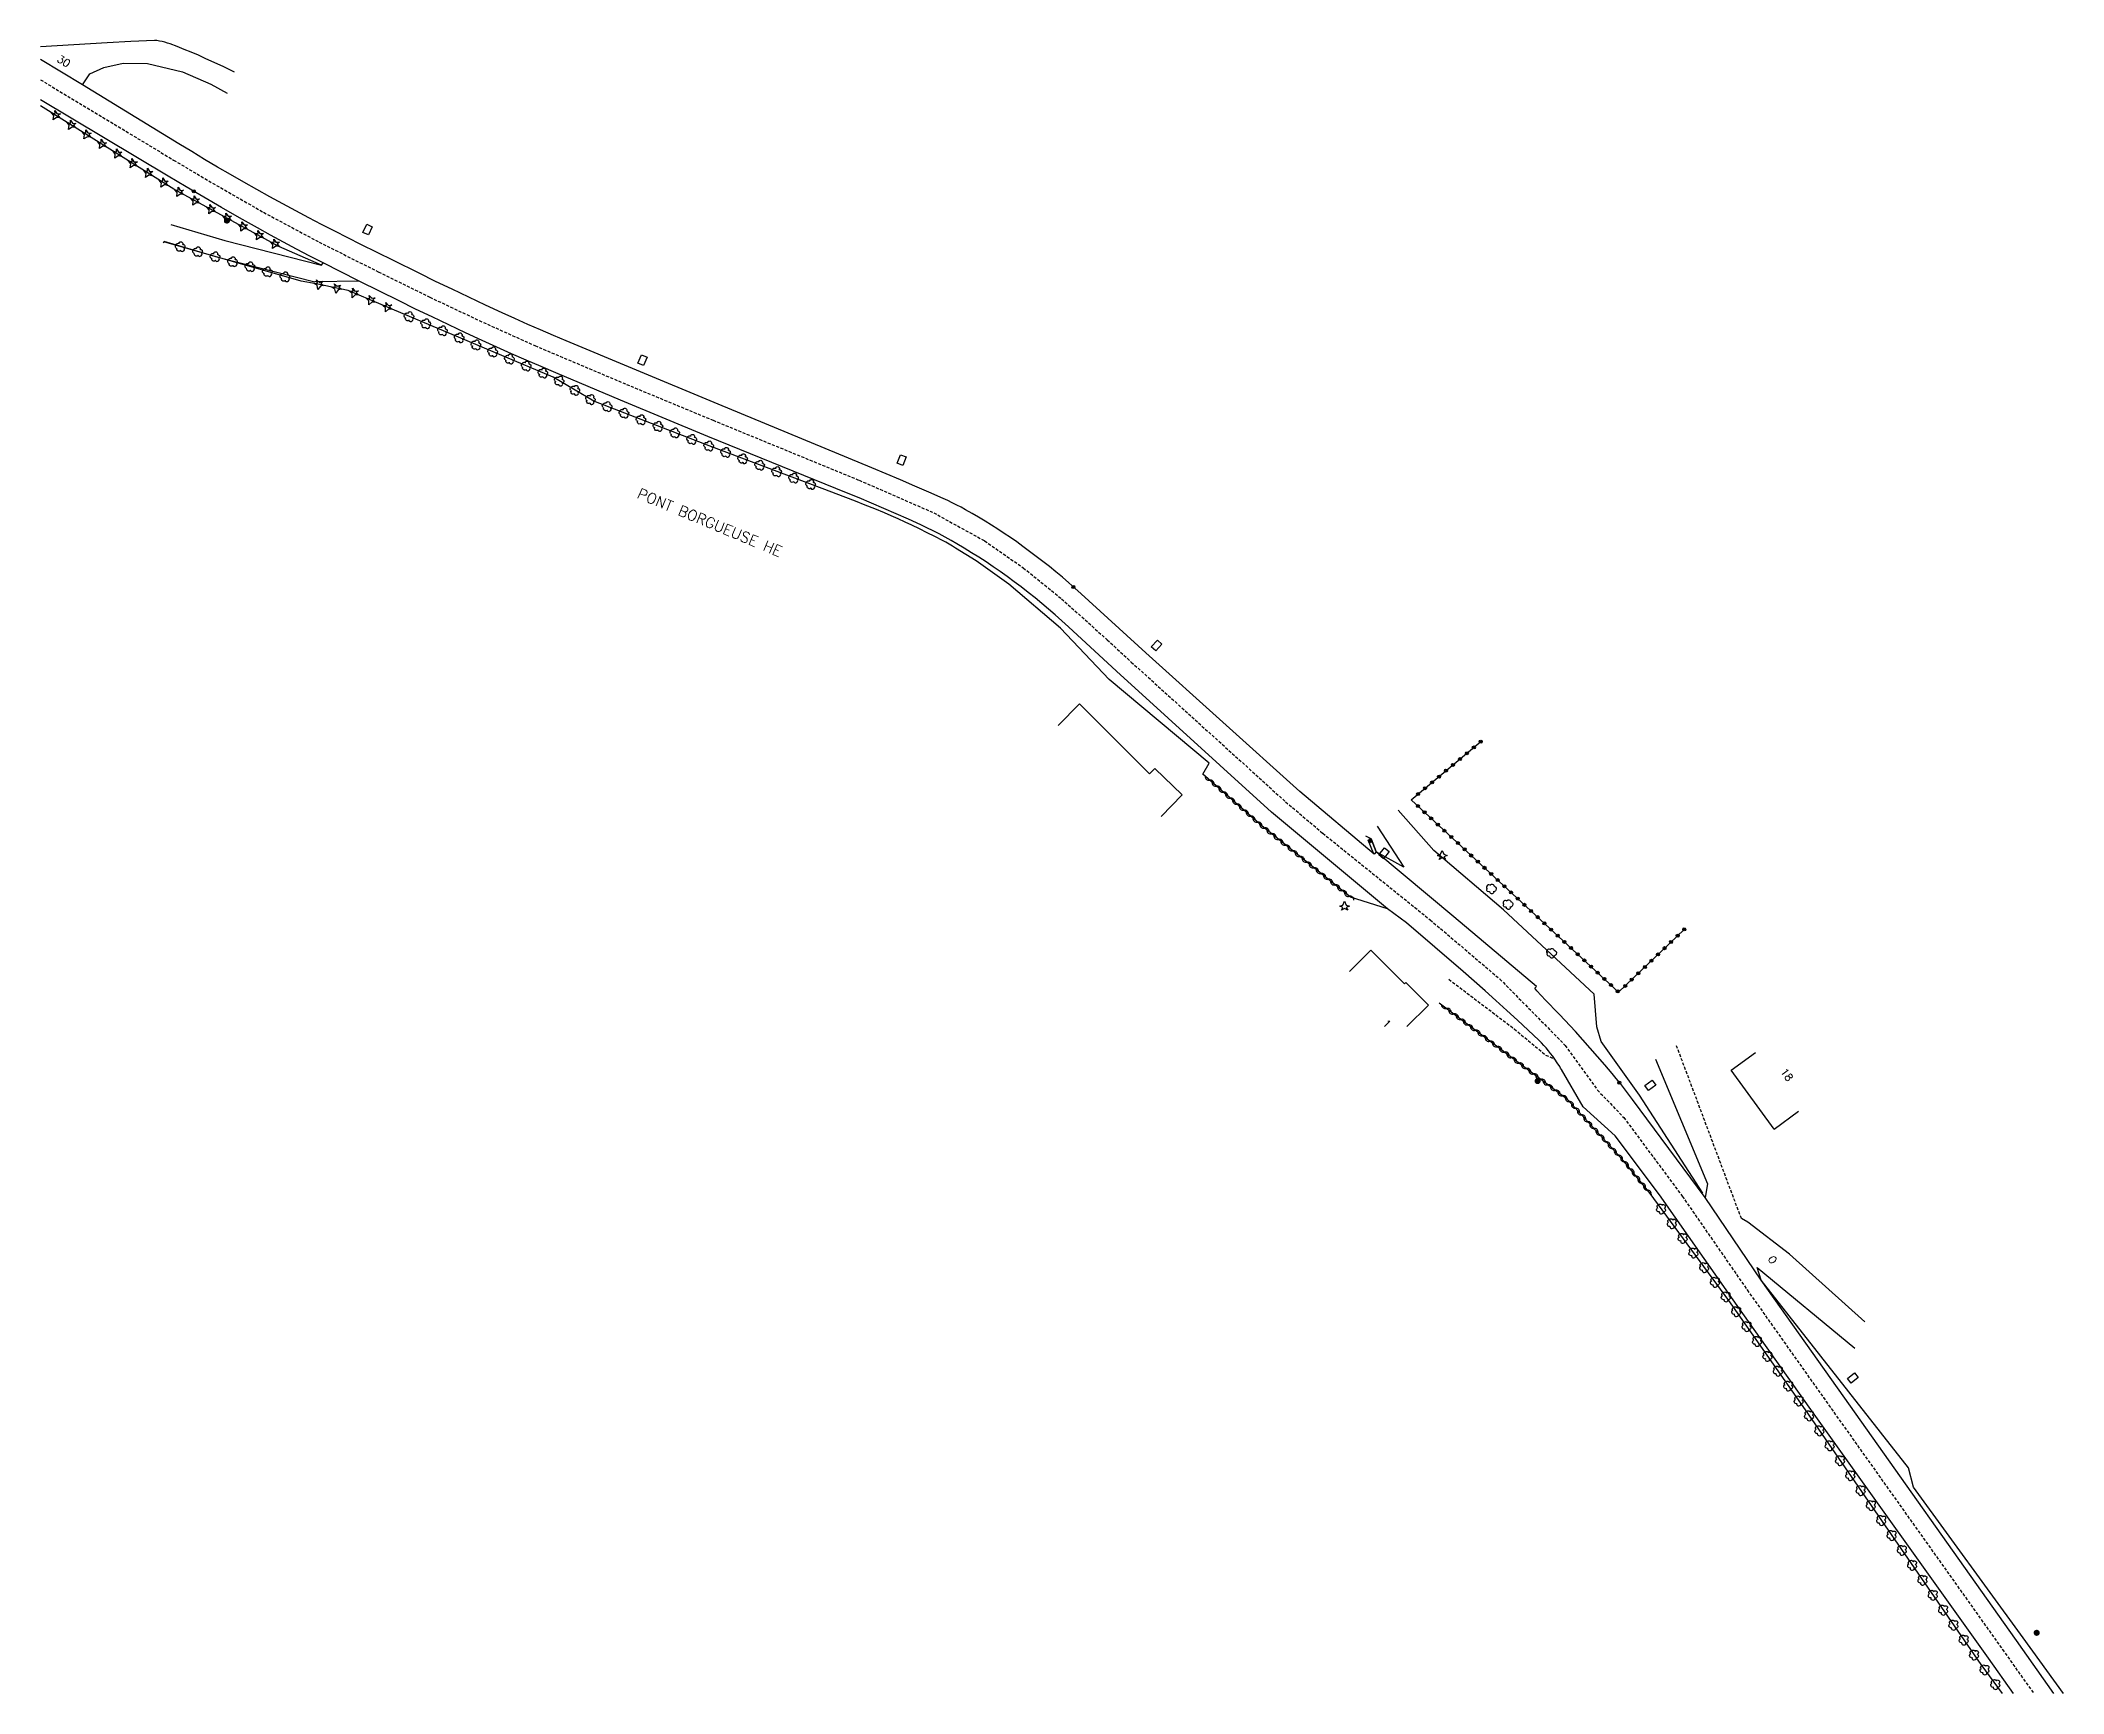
# Model space of a CAD drawing. Header units: millimetres. Extents: x 268000 to 268982, y 119000 to 120000.
# Drawn here: x 268000 to 268334.2, y 119000 to 119273.1 of the extents above; entities that cross this region are included whole.
import ezdxf
from ezdxf.enums import TextEntityAlignment as Align

# ---------------------------------------------------------------- set-up
doc = ezdxf.new("R2010")
doc.units = ezdxf.units.MM
doc.linetypes.add('DASHED', pattern=[0.75, 0.5, -0.25])
doc.layers.get('0').update_dxf_attribs({"linetype": 'CONTINUOUS'})
for name, color, linetype in [('W0001', 6, 'DASHED'), ('w0003', 5, 'CONTINUOUS'), ('W0008', 7, 'CONTINUOUS'), ('W0010', 4, 'CONTINUOUS'), ('W0017', 7, 'CONTINUOUS'), ('w0101', 7, 'CONTINUOUS'), ('W0104', 1, 'CONTINUOUS'), ('W0112', 1, 'DASHED'), ('W0210', 2, 'CONTINUOUS'), ('W0211', 2, 'CONTINUOUS'), ('W0213', 2, 'CONTINUOUS'), ('W0300', 7, 'CONTINUOUS'), ('W0302', 3, 'CONTINUOUS'), ('W0303', 7, 'CONTINUOUS'), ('W0305', 3, 'CONTINUOUS'), ('W0308', 3, 'CONTINUOUS'), ('W0310', 3, 'CONTINUOUS'), ('W0322', 7, 'CONTINUOUS'), ('W0400', 7, 'CONTINUOUS'), ('W0856', 7, 'CONTINUOUS'), ('W0989', 7, 'CONTINUOUS'), ('W0991', 7, 'CONTINUOUS'), ('W1338', 7, 'CONTINUOUS'), ('W1471', 7, 'CONTINUOUS'), ('w1473', 7, 'CONTINUOUS')]:
    doc.layers.add(name, color=color, linetype=linetype)
doc.styles.get("Standard").update_dxf_attribs({"font": 'romans.shx', "width": 0.85})

# ---------------------------------------------------------------- blocks, each defined once
blk = doc.blocks.new('T1473')
at = {"color": 0, "linetype": 'Continuous', "const_width": 0.5, "flags": 128}
blk.add_lwpolyline([(-0.25, 0, 1), (0.25, 0, 1)], format="xyb", close=True, dxfattribs=at)
blk = doc.blocks.new('T1471')
at = {"color": 0, "linetype": 'Continuous', "flags": 128}
blk.add_lwpolyline([(-0.75, -0.5), (-0.75, 0.5), (0.75, 0.5), (0.75, -0.5), (-0.75, -0.5)], dxfattribs=at)
blk = doc.blocks.new('T856')
for p, q in [((-0.125, 0), (0.125, 0)), ((0, 0.125), (0, -0.125))]:
    blk.add_line(p, q)
blk.add_ellipse((0, 0), major_axis=(-0.177, 0.177), ratio=1, start_param=3.9269908, end_param=10.2101761)
blk = doc.blocks.new('T300')
for p, q in [((-0.8, 0.51), (-0.86, 0.34)), ((-0.86, 0.34), (-0.86, 0.17)), ((-0.86, 0.17), (-0.74, 0.06)), ((-0.69, 0.63), (-0.8, 0.51)), ((-0.8, -0.06), (-0.74, 0.06)), ((-0.74, 0.06), (-0.69, 0.11)), ((-0.57, 0.69), (-0.69, 0.63)), ((-0.46, 0.69), (-0.57, 0.69)), ((-0.29, 0.63), (-0.46, 0.69)), ((-0.29, 0.63), (-0.17, 0.74)), ((-0.23, 0.57), (-0.29, 0.63)), ((-0.17, 0.74), (-0.06, 0.8)), ((-0.06, 0.8), (0.06, 0.8)), ((0.06, 0.8), (0.23, 0.74)), ((0.23, 0.74), (0.34, 0.63)), ((0.34, 0.63), (0.4, 0.51)), ((0.46, 0.46), (0.34, 0.46)), ((0.4, 0.51), (0.4, 0.46)), ((0.57, 0.4), (0.46, 0.46)), ((0.57, 0.4), (0.69, 0.29)), ((0.69, 0.29), (0.74, 0.17)), ((0.74, 0.06), (0.69, -0.17)), ((0.74, 0.17), (0.74, 0.06)), ((-0.8, -0.17), (-0.8, -0.06)), ((-0.8, -0.23), (-0.8, -0.17)), ((-0.74, -0.34), (-0.8, -0.23)), ((-0.69, -0.4), (-0.74, -0.34)), ((-0.51, -0.46), (-0.69, -0.4)), ((-0.4, -0.46), (-0.51, -0.46)), ((-0.4, -0.46), (-0.34, -0.46)), ((-0.34, -0.46), (-0.34, -0.4)), ((-0.34, -0.51), (-0.34, -0.46)), ((-0.29, -0.63), (-0.34, -0.51)), ((-0.17, -0.74), (-0.29, -0.63)), ((-0.06, -0.8), (-0.17, -0.74)), ((0.06, -0.8), (-0.06, -0.8)), ((0.17, -0.74), (0.06, -0.8)), ((0.23, -0.69), (0.17, -0.74)), ((0.29, -0.46), (0.23, -0.46)), ((0.29, -0.63), (0.23, -0.69)), ((0.46, -0.4), (0.29, -0.46)), ((0.34, -0.51), (0.29, -0.63)), ((0.34, -0.51), (0.34, -0.46)), ((0.57, -0.34), (0.46, -0.4)), ((0.63, -0.29), (0.57, -0.34)), ((0.69, -0.17), (0.63, -0.29))]:
    blk.add_line(p, q)
blk = doc.blocks.new('T303')
for p, q in [((-0.77, 0), (-0.28, 0.21)), ((-0.28, -0.21), (-0.77, 0)), ((-0.28, 0.21), (0, 0.83)), ((0, 0.83), (0.28, 0.21)), ((0.28, 0.21), (0.83, 0)), ((0.83, 0), (0.28, -0.21)), ((-0.49, -0.63), (-0.28, -0.21)), ((0, -0.35), (-0.49, -0.63)), ((0.56, -0.63), (0, -0.35)), ((0.28, -0.21), (0.56, -0.63))]:
    blk.add_line(p, q)
blk = doc.blocks.new('T400')
for p, q in [((-0.15, 0.3), (0.15, 0.3)), ((-0.15, -0.25), (-0.15, 0.3)), ((-0.15, 0.15), (0.15, 0.15)), ((-0.15, 0), (0.15, 0)), ((0.15, 0.3), (0.15, -0.25)), ((-0.15, -0.15), (0.15, -0.15)), ((-0.15, -0.25), (-0.15, -0.3)), ((-0.15, -0.3), (0.15, -0.3)), ((0.15, -0.3), (0.15, -0.25))]:
    blk.add_line(p, q)
blk = doc.blocks.new('t322o')
at = {"color": 0, "linetype": 'Continuous'}
for radius in [0.25, 0.15]:
    blk.add_circle((0, 0), radius, dxfattribs=at)
blk = doc.blocks.new('t305o')
for p, q in [((-0.77, 0), (-0.28, 0.21)), ((-0.28, -0.21), (-0.77, 0)), ((-0.28, 0.21), (0, 0.83)), ((0, 0.83), (0.28, 0.21)), ((0.28, 0.21), (0.83, 0)), ((0.83, 0), (0.28, -0.21)), ((-0.49, -0.63), (-0.28, -0.21)), ((0, -0.35), (-0.49, -0.63)), ((0.56, -0.63), (0, -0.35)), ((0.28, -0.21), (0.56, -0.63))]:
    blk.add_line(p, q)
blk = doc.blocks.new('t302o')
for p, q in [((-0.8, 0.51), (-0.86, 0.34)), ((-0.86, 0.34), (-0.86, 0.17)), ((-0.86, 0.17), (-0.74, 0.06)), ((-0.69, 0.63), (-0.8, 0.51)), ((-0.8, -0.06), (-0.74, 0.06)), ((-0.74, 0.06), (-0.69, 0.11)), ((-0.57, 0.69), (-0.69, 0.63)), ((-0.46, 0.69), (-0.57, 0.69)), ((-0.29, 0.63), (-0.46, 0.69)), ((-0.29, 0.63), (-0.17, 0.74)), ((-0.23, 0.57), (-0.29, 0.63)), ((-0.17, 0.74), (-0.06, 0.8)), ((-0.06, 0.8), (0.06, 0.8)), ((0.06, 0.8), (0.23, 0.74)), ((0.23, 0.74), (0.34, 0.63)), ((0.34, 0.63), (0.4, 0.51)), ((0.46, 0.46), (0.34, 0.46)), ((0.4, 0.51), (0.4, 0.46)), ((0.57, 0.4), (0.46, 0.46)), ((0.57, 0.4), (0.69, 0.29)), ((0.69, 0.29), (0.74, 0.17)), ((0.74, 0.06), (0.69, -0.17)), ((0.74, 0.17), (0.74, 0.06)), ((-0.8, -0.17), (-0.8, -0.06)), ((-0.8, -0.23), (-0.8, -0.17)), ((-0.74, -0.34), (-0.8, -0.23)), ((-0.69, -0.4), (-0.74, -0.34)), ((-0.51, -0.46), (-0.69, -0.4)), ((-0.4, -0.46), (-0.51, -0.46)), ((-0.4, -0.46), (-0.34, -0.46)), ((-0.34, -0.46), (-0.34, -0.4)), ((-0.34, -0.51), (-0.34, -0.46)), ((-0.29, -0.63), (-0.34, -0.51)), ((-0.17, -0.74), (-0.29, -0.63)), ((-0.06, -0.8), (-0.17, -0.74)), ((0.06, -0.8), (-0.06, -0.8)), ((0.17, -0.74), (0.06, -0.8)), ((0.23, -0.69), (0.17, -0.74)), ((0.29, -0.46), (0.23, -0.46)), ((0.29, -0.63), (0.23, -0.69)), ((0.46, -0.4), (0.29, -0.46)), ((0.34, -0.51), (0.29, -0.63)), ((0.34, -0.51), (0.34, -0.46)), ((0.57, -0.34), (0.46, -0.4)), ((0.63, -0.29), (0.57, -0.34)), ((0.69, -0.17), (0.63, -0.29))]:
    blk.add_line(p, q)
blk = doc.blocks.new('t310o')
at = {"color": 0, "linetype": 'Continuous'}
for centre, start, end in [((-0.5, 0.38), 216.8699, 323.1304), ((0.5, -0.37), 36.8699, 143.1303)]:
    blk.add_arc(centre, 0.625, start, end, dxfattribs=at)

msp = doc.modelspace()

# ---------------------------------------------------------------- linework, layer by layer
at = {"layer": 'W0001'}
msp.add_lwpolyline([(268000, 119266.57), (268022, 119253.3), (268027.79, 119249.86), (268036.86, 119244.67), (268046.03, 119239.76), (268055.81, 119234.83), (268064.31, 119230.66), (268072.48, 119226.8), (268081.68, 119222.65), (268096.82, 119216.25), (268111.11, 119210.32), (268135.24, 119200.42), (268147.56, 119195.04), (268155.96, 119190.4), (268162.36, 119185.95), (268168.67, 119180.85), (268176.23, 119174.06), (268180.2, 119170.39), (268205.7, 119147.3), (268211.83, 119142.11), (268229.58, 119127.8), (268241.09, 119118.02), (268251.88, 119107.07), (268257.22, 119099.67), (268261.56, 119095.14), (268271.23, 119082.14), (268281.95, 119066.66), (268294.53, 119048.9), (268324.11, 119007.29), (268329.29, 119000)], dxfattribs=at)
at = {"layer": 'w0003'}
msp.add_lwpolyline([(268220.23, 119138.84), (268219.36, 119140.98), (268219.81, 119141.16), (268220.67, 119139.02)], dxfattribs=at)
at = {"layer": 'W0008'}
for points in [[(268332.62, 119000), (268326.41, 119008.76), (268296.86, 119050.49), (268284.26, 119068.28), (268275, 119081.94), (268263.01, 119098.15), (268262.35, 119099.02), (268261.69, 119099.89), (268261.01, 119100.75), (268260.32, 119101.6), (268259.62, 119102.44), (268258.44, 119103.84), (268257.24, 119105.23), (268256.03, 119106.62), (268254.82, 119107.99), (268253.59, 119109.36), (268252.72, 119110.3), (268251.84, 119111.24), (268250.95, 119112.16), (268250.04, 119113.07), (268249.32, 119113.8), (268248.6, 119114.55), (268247.9, 119115.31), (268247.21, 119116.08), (268246.85, 119116.49), (268247.16, 119116.78), (268233.49, 119128.27), (268220.79, 119138.95), (268220.67, 119139.02), (268220.31, 119138.63), (268208.05, 119149.02), (268182.63, 119171.92), (268171.92, 119181.66), (268170.89, 119182.58), (268169.86, 119183.49), (268168.81, 119184.39), (268167.75, 119185.27), (268166.68, 119186.14), (268165.6, 119187), (268164.51, 119187.84), (268163.41, 119188.67), (268162.3, 119189.49), (268161.28, 119190.22), (268160.25, 119190.93), (268159.22, 119191.64), (268158.17, 119192.32), (268157.12, 119192.99), (268156.06, 119193.65), (268154.98, 119194.3), (268153.9, 119194.93), (268152.81, 119195.54), (268152.09, 119195.94), (268151.36, 119196.32), (268150.62, 119196.69), (268149.87, 119197.05), (268149.12, 119197.39), (268146.77, 119198.43), (268144.42, 119199.46), (268142.06, 119200.48), (268139.69, 119201.48), (268137.32, 119202.47), (268111.96, 119212.98), (268097.83, 119218.85), (268086.86, 119223.43), (268084.73, 119224.32), (268082.61, 119225.24), (268080.49, 119226.16), (268078.38, 119227.11), (268076.28, 119228.06), (268073.52, 119229.34), (268070.76, 119230.64), (268068.01, 119231.95), (268065.27, 119233.27), (268062.54, 119234.61), (268058.32, 119236.7), (268052.95, 119239.35), (268050.78, 119240.43), (268048.61, 119241.53), (268046.45, 119242.64), (268044.31, 119243.77), (268042.16, 119244.9), (268040.03, 119246.06), (268037.9, 119247.23), (268035.73, 119248.44), (268033.57, 119249.66), (268031.41, 119250.9), (268029.26, 119252.15), (268027.12, 119253.41), (268024.99, 119254.69), (268022.87, 119255.98), (268006.95, 119265.74), (268000, 119269.94)], [(268325.94, 119000), (268321.81, 119005.83), (268292.2, 119047.3), (268279.63, 119065.03), (268267.47, 119082.35), (268260.11, 119092.13), (268254.83, 119096.9), (268251.27, 119103.08), (268251.13, 119103.32), (268250.98, 119103.56), (268250.58, 119104.17), (268250.17, 119104.78), (268249.83, 119105.26), (268249.48, 119105.73), (268249.12, 119106.19), (268248.74, 119106.64), (268248.35, 119107.07), (268247.94, 119107.5), (268247.53, 119107.91), (268245.78, 119109.57), (268244.01, 119111.22), (268242.24, 119112.85), (268240.45, 119114.48), (268238.65, 119116.08), (268236.84, 119117.68), (268235.02, 119119.26), (268225.67, 119127.33), (268222.52, 119129.61), (268203.35, 119145.59), (268177.76, 119168.86), (268169.82, 119176.2), (268168.74, 119177.19), (268167.65, 119178.16), (268166.55, 119179.11), (268165.43, 119180.05), (268164.3, 119180.98), (268163.16, 119181.89), (268162, 119182.78), (268160.84, 119183.66), (268159.7, 119184.5), (268158.54, 119185.32), (268157.38, 119186.13), (268156.2, 119186.91), (268155.02, 119187.69), (268153.82, 119188.45), (268152.61, 119189.19), (268151.4, 119189.91), (268150.42, 119190.47), (268149.44, 119191.01), (268148.45, 119191.54), (268147.45, 119192.05), (268146.45, 119192.55), (268145.43, 119193.03), (268143.4, 119193.96), (268141.37, 119194.87), (268139.33, 119195.77), (268137.28, 119196.65), (268135.22, 119197.51), (268133.16, 119198.36), (268110.26, 119207.65), (268095.82, 119213.65), (268085.14, 119218.15), (268082.7, 119219.19), (268080.26, 119220.25), (268077.83, 119221.32), (268075.41, 119222.4), (268072.99, 119223.5), (268070.23, 119224.78), (268067.47, 119226.07), (268064.72, 119227.38), (268061.98, 119228.7), (268059.24, 119230.04), (268052.74, 119233.24), (268052.64, 119233.29), (268052.54, 119233.34), (268046.68, 119236.31), (268044.5, 119237.44), (268042.32, 119238.58), (268040.15, 119239.73), (268037.99, 119240.91), (268035.85, 119242.1), (268032.88, 119243.77), (268029.93, 119245.46), (268026.98, 119247.16), (268024.05, 119248.88), (268021.12, 119250.62), (268000, 119263.27)]]:
    msp.add_lwpolyline(points, dxfattribs=at)
at = {"layer": 'W0010'}
msp.add_lwpolyline([(268154.57, 119187.12), (268151.18, 119189.22), (268150.65, 119189.55), (268150.11, 119189.86), (268149.56, 119190.17), (268149.01, 119190.46), (268147.76, 119191.11), (268146.5, 119191.74), (268145.23, 119192.37), (268143.96, 119192.98), (268142.83, 119193.51), (268141.7, 119194.03), (268140.56, 119194.53), (268139.41, 119195.02), (268137.82, 119195.68), (268136.24, 119196.32), (268134.64, 119196.95), (268133.04, 119197.56), (268129.14, 119199.03)], dxfattribs=at)
at = {"layer": 'W0017'}
for points in [[(268032.06, 119267.82), (268030.27, 119268.72), (268027.23, 119270.1), (268026.08, 119270.61), (268024.92, 119271.1), (268023.76, 119271.58), (268022.59, 119272.04), (268021.41, 119272.48), (268020.98, 119272.63), (268020.55, 119272.76), (268020.11, 119272.87), (268019.67, 119272.96), (268019.22, 119273.04), (268019.04, 119273.06), (268018.86, 119273.06), (268014.93, 119272.86), (268011, 119272.64), (268000, 119272)], [(268006.95, 119265.74), (268008.15, 119267.56), (268010.46, 119268.57), (268013.64, 119269.29), (268017.7, 119269.27), (268023.49, 119267.9), (268028.17, 119265.83), (268030.86, 119264.33)], [(268021.52, 119242.67), (268030.44, 119240.03), (268046.43, 119235.95), (268046.68, 119236.31)], [(268020.39, 119239.92), (268029.31, 119237.27), (268045.3, 119233.2)], [(268052.64, 119233.29), (268045.3, 119233.2)], [(268266.81, 119104.79), (268275.41, 119084.18), (268275.41, 119084.18), (268275, 119081.94)], [(268301.39, 119061.4), (268288.93, 119072.6), (268282.03, 119077.85), (268280.99, 119078.45)], [(268284.26, 119068.28), (268283.61, 119070.37), (268299.71, 119057.07)]]:
    msp.add_lwpolyline(points, dxfattribs=at)
at = {"layer": 'w0101'}
for points in [[(268219.79, 119122.77), (268216.25, 119119.24)], [(268219.79, 119122.77), (268225.31, 119117.24)], [(268225.53, 119117.46), (268225.31, 119117.24)], [(268225.53, 119117.46), (268229.28, 119113.68)], [(268229.28, 119113.68), (268225.72, 119110.16)], [(268279.3, 119102.95), (268283.34, 119105.89)], [(268286.38, 119093.24), (268279.3, 119102.95)], [(268286.38, 119093.24), (268290.42, 119096.18)]]:
    msp.add_lwpolyline(points, dxfattribs=at)
at = {"layer": 'W0104'}
for points in [[(268171.64, 119163.46), (268168.11, 119159.92)], [(268188.6, 119148.46), (268184.08, 119152.81), (268183.21, 119151.91), (268171.64, 119163.46)], [(268188.6, 119148.46), (268185.13, 119144.86)]]:
    msp.add_lwpolyline(points, dxfattribs=at)
at = {"layer": 'W0112'}
for points in [[(268232.67, 119117.98), (268243.47, 119109.78), (268248.64, 119105.47), (268250.17, 119104.78)], [(268280.99, 119078.45), (268270.29, 119106.97)]]:
    msp.add_lwpolyline(points, dxfattribs=at)
at = {"layer": 'W0210'}
for points in [[(268046.43, 119235.95), (268039.4, 119239.05)], [(268192.03, 119151.87), (268193.07, 119153.69), (268176.56, 119167.51), (268168.51, 119176), (268159.98, 119183.26), (268154.57, 119187.12)], [(268222.52, 119129.61), (268216.41, 119131.53)]]:
    msp.add_lwpolyline(points, dxfattribs=at)
at = {"layer": 'W0211'}
msp.add_lwpolyline([(268220.8, 119143.25), (268225.24, 119136.52)], dxfattribs=at)
at = {"layer": 'W0213'}
for points in [[(268274.6, 119082.63), (268264.14, 119098.86), (268257.81, 119107.69), (268257.13, 119110.15), (268256.68, 119115.53), (268241.71, 119129.48), (268230.16, 119139.25), (268224.3, 119145.91)], [(268225.24, 119136.52), (268220.67, 119139.02), (268219.81, 119141.16), (268218.97, 119141.61)], [(268334.21, 119000), (268327.54, 119009.19), (268309.44, 119034.1), (268308.59, 119037.28), (268284.26, 119068.28)]]:
    msp.add_lwpolyline(points, dxfattribs=at)
at = {"layer": 'W0302'}
for points in [[(268043.06, 119233.28), (268020.38, 119239.79), (268020.28, 119239.57)], [(268129.14, 119199.03), (268110.48, 119206.08), (268091.43, 119213.47), (268084.67, 119217.46), (268058.08, 119228.66)]]:
    msp.add_lwpolyline(points, dxfattribs=at)
at = {"layer": 'W0305'}
for points in [[(268039.4, 119239.05), (268022.02, 119248.48), (268000, 119262.26)], [(268058.08, 119228.66), (268050.81, 119231.75), (268045.54, 119232.86), (268043.06, 119233.28)]]:
    msp.add_lwpolyline(points, dxfattribs=at)
at = {"layer": 'W0308'}
msp.add_lwpolyline([(268324.14, 119000), (268320.58, 119004.82), (268291.57, 119046.87), (268278.93, 119064.94), (268265.94, 119082.57)], dxfattribs=at)
at = {"layer": 'W0310'}
for points in [[(268216.41, 119131.53), (268201.76, 119143.32), (268192.03, 119151.87)], [(268265.94, 119082.57), (268261.64, 119087.88), (268252.28, 119098.11), (268231.05, 119114.06)]]:
    msp.add_lwpolyline(points, dxfattribs=at)
at = {"layer": 'W0322'}
msp.add_lwpolyline([(268260.71, 119115.86), (268226.44, 119147.61)], dxfattribs=at)
at = {"layer": 'W1338'}
for points in [[(268226.44, 119147.61), (268237.94, 119157.24)], [(268271.55, 119126.23), (268260.71, 119115.86)]]:
    msp.add_lwpolyline(points, dxfattribs=at)

# ---------------------------------------------------------------- block references
at = {"layer": 'W0300'}
for p in [(268239.75, 119132.88), (268242.5, 119130.33), (268249.68, 119122.28)]:
    msp.add_blockref('T300', p, dxfattribs=at)
at = {"layer": 'W0302'}
for p, rotation in [((268023.04, 119239.03), 163.9925984762647), ((268025.92, 119238.2), 163.9925984762647), ((268028.8, 119237.37), 163.9925984762647), ((268031.69, 119236.55), 163.9925984762647), ((268034.57, 119235.72), 163.9925984762647), ((268037.45, 119234.89), 163.9925984762647), ((268040.34, 119234.06), 163.9925984762647), ((268060.84, 119227.5), 157.1574469057046), ((268063.61, 119226.33), 157.1574469057046), ((268066.37, 119225.17), 157.1574469057046), ((268069.13, 119224), 157.1574469057046), ((268071.9, 119222.84), 157.1574469057046), ((268074.66, 119221.68), 157.1574469057046), ((268077.43, 119220.51), 157.1574469057046), ((268080.19, 119219.35), 157.1574469057046), ((268082.96, 119218.18), 157.1574469057046), ((268085.65, 119216.88), 149.4267102577238), ((268088.24, 119215.35), 149.4267102577238), ((268090.82, 119213.83), 149.4267102577238), ((268093.57, 119212.64), 158.8039002312702), ((268096.36, 119211.55), 158.8039002312702), ((268099.16, 119210.47), 158.8039002312702), ((268101.96, 119209.38), 158.8039002312702), ((268104.75, 119208.3), 158.8039002312702), ((268107.55, 119207.22), 158.8039002312702), ((268110.35, 119206.13), 158.8039002312702), ((268113.15, 119205.07), 159.3201847273051), ((268115.96, 119204.01), 159.3201847273051), ((268118.77, 119202.95), 159.3201847273051), ((268121.57, 119201.89), 159.3201847273051), ((268124.38, 119200.83), 159.3201847273051), ((268127.19, 119199.77), 159.3201847273051)]:
    msp.add_blockref('t302o', p, dxfattribs=dict(at, rotation=rotation))
at = {"layer": 'W0303'}
for p in [(268231.56, 119138.42), (268215.42, 119130.04)]:
    msp.add_blockref('T303', p, dxfattribs=at)
at = {"layer": 'W0305'}
for p, rotation in [((268002.54, 119260.67), 147.9544438821), ((268005.09, 119259.08), 147.9544438821), ((268007.63, 119257.49), 147.9544438821), ((268010.17, 119255.9), 147.9544438821), ((268012.71, 119254.31), 147.9544438821), ((268015.26, 119252.71), 147.9544438821), ((268017.8, 119251.12), 147.9544438821), ((268020.34, 119249.53), 147.9544438821), ((268022.92, 119247.99), 151.5222573652749), ((268025.56, 119246.56), 151.5222573652749), ((268028.19, 119245.13), 151.5222573652749), ((268030.83, 119243.7), 151.5222573652749), ((268033.47, 119242.27), 151.5222573652749), ((268036.1, 119240.84), 151.5222573652749), ((268038.74, 119239.41), 151.5222573652749), ((268046.01, 119232.76), 168.1016518342429), ((268048.95, 119232.14), 168.1016518342429), ((268051.82, 119231.32), 157.0020237191761), ((268054.58, 119230.15), 157.0020237191761), ((268057.34, 119228.98), 157.0020237191761)]:
    msp.add_blockref('t305o', p, dxfattribs=dict(at, rotation=rotation))
at = {"layer": 'W0308'}
for p, rotation in [((268267.72, 119080.16), 126.3704797364555), ((268269.5, 119077.74), 126.3704797364555), ((268271.28, 119075.33), 126.3704797364555), ((268273.06, 119072.91), 126.3704797364555), ((268274.84, 119070.5), 126.3704797364555), ((268276.62, 119068.08), 126.3704797364555), ((268278.4, 119065.66), 126.3704797364555), ((268280.13, 119063.22), 124.9802150176952), ((268281.85, 119060.76), 124.9802150176952), ((268283.57, 119058.3), 124.9802150176952), ((268285.29, 119055.84), 124.9802150176952), ((268287.01, 119053.39), 124.9802150176952), ((268288.73, 119050.93), 124.9802150176952), ((268290.45, 119048.47), 124.9802150176952), ((268292.17, 119046.01), 124.6062839646759), ((268293.87, 119043.54), 124.6062839646759), ((268295.57, 119041.07), 124.6062839646759), ((268297.28, 119038.6), 124.6062839646759), ((268298.98, 119036.13), 124.6062839646759), ((268300.69, 119033.66), 124.6062839646759), ((268302.39, 119031.19), 124.6062839646759), ((268304.09, 119028.72), 124.6062839646759), ((268305.8, 119026.25), 124.6062839646759), ((268307.5, 119023.79), 124.6062839646759), ((268309.2, 119021.32), 124.6062839646759), ((268310.91, 119018.85), 124.6062839646759), ((268312.61, 119016.38), 124.6062839646759), ((268314.32, 119013.91), 124.6062839646759), ((268316.02, 119011.44), 124.6062839646759), ((268317.72, 119008.97), 124.6062839646759), ((268319.43, 119006.5), 124.6062839646759), ((268321.16, 119004.05), 126.3666168353894), ((268322.93, 119001.63), 126.3666168353894)]:
    msp.add_blockref('t302o', p, dxfattribs=dict(at, rotation=rotation))
at = {"layer": 'W0310'}
for p, rotation in [((268193.16, 119150.87), 138.6898237615836), ((268194.29, 119149.88), 138.6898237615836), ((268195.41, 119148.89), 138.6898237615836), ((268196.54, 119147.9), 138.6898237615836), ((268197.67, 119146.91), 138.6898237615836), ((268198.8, 119145.92), 138.6898237615836), ((268199.92, 119144.93), 138.6898237615836), ((268201.05, 119143.94), 138.6898237615836), ((268202.19, 119142.97), 141.1773191078298), ((268203.36, 119142.03), 141.1773191078298), ((268204.53, 119141.09), 141.1773191078298), ((268205.7, 119140.15), 141.1773191078298), ((268206.87, 119139.21), 141.1773191078298), ((268208.03, 119138.27), 141.1773191078298), ((268209.2, 119137.33), 141.1773191078298), ((268210.37, 119136.39), 141.1773191078298), ((268211.54, 119135.45), 141.1773191078298), ((268212.71, 119134.51), 141.1773191078298), ((268213.88, 119133.57), 141.1773191078298), ((268215.05, 119132.63), 141.1773191078298), ((268216.21, 119131.69), 141.1773191078298), ((268232.25, 119113.16), 143.0863720162301), ((268233.45, 119112.26), 143.0863720162301), ((268234.65, 119111.36), 143.0863720162301), ((268235.84, 119110.46), 143.0863720162301), ((268237.04, 119109.56), 143.0863720162301), ((268238.24, 119108.65), 143.0863720162301), ((268239.44, 119107.75), 143.0863720162301), ((268240.64, 119106.85), 143.0863720162301), ((268241.84, 119105.95), 143.0863720162301), ((268243.04, 119105.05), 143.0863720162301), ((268244.24, 119104.15), 143.0863720162301), ((268245.44, 119103.25), 143.0863720162301), ((268246.64, 119102.35), 143.0863720162301), ((268247.84, 119101.45), 143.0863720162301), ((268249.04, 119100.55), 143.0863720162301), ((268250.24, 119099.65), 143.0863720162301), ((268251.44, 119098.74), 143.0863720162301), ((268252.58, 119097.78), 132.4596838377199), ((268253.59, 119096.68), 132.4596838377199), ((268254.6, 119095.57), 132.4596838377199), ((268255.62, 119094.46), 132.4596838377199), ((268256.63, 119093.36), 132.4596838377199), ((268257.64, 119092.25), 132.4596838377199), ((268258.66, 119091.14), 132.4596838377199), ((268259.67, 119090.04), 132.4596838377199), ((268260.68, 119088.93), 132.4596838377199), ((268261.69, 119087.82), 129.0294574455685), ((268262.63, 119086.65), 129.0294574455685), ((268263.58, 119085.49), 129.0294574455685), ((268264.52, 119084.32), 129.0294574455685), ((268265.47, 119083.16), 129.0294574455685)]:
    msp.add_blockref('t310o', p, dxfattribs=dict(at, rotation=rotation))
at = {"layer": 'W0322', "rotation": 137.1825788046613}
for p in [(268227.54, 119146.59), (268228.64, 119145.57), (268229.74, 119144.55), (268230.84, 119143.53), (268231.94, 119142.51), (268233.05, 119141.49), (268234.15, 119140.47), (268235.25, 119139.45), (268236.35, 119138.43), (268237.45, 119137.41), (268238.55, 119136.39), (268239.65, 119135.38), (268240.75, 119134.36), (268241.85, 119133.34), (268242.95, 119132.32), (268244.05, 119131.3), (268245.15, 119130.28), (268246.25, 119129.26), (268247.35, 119128.24), (268248.45, 119127.22), (268249.55, 119126.2), (268250.65, 119125.18), (268251.75, 119124.16), (268252.85, 119123.14), (268253.95, 119122.12), (268255.05, 119121.1), (268256.15, 119120.08), (268257.25, 119119.06), (268258.35, 119118.04), (268259.45, 119117.02), (268260.55, 119116)]:
    msp.add_blockref('t322o', p, dxfattribs=at)
at = {"layer": 'W0400', "rotation": 202.0968454965276}
msp.add_blockref('T400', (268219.7, 119140.84), dxfattribs=at)
at = {"layer": 'W0856'}
for p in [(268025.33, 119248.14), (268170.65, 119182.77), (268260.82, 119100.9)]:
    msp.add_blockref('T856', p, dxfattribs=at)
at = {"layer": 'W1338'}
for p, rotation in [((268234.49, 119154.35), 39.96794236355897), ((268235.64, 119155.32), 39.96794236355897), ((268236.79, 119156.28), 39.96794236355897), ((268237.94, 119157.24), 39.96794236355897), ((268231.04, 119151.46), 39.96794236355897), ((268232.19, 119152.43), 39.96794236355897), ((268233.34, 119153.39), 39.96794236355897), ((268227.59, 119148.57), 39.96794236355897), ((268228.74, 119149.54), 39.96794236355897), ((268229.89, 119150.5), 39.96794236355897), ((268269.38, 119124.15), 223.7448608162177), ((268270.47, 119125.19), 223.7448608162177), ((268271.55, 119126.23), 223.7448608162177), ((268266.13, 119121.04), 223.7448608162177), ((268267.22, 119122.08), 223.7448608162177), ((268268.3, 119123.12), 223.7448608162177), ((268262.88, 119117.93), 223.7448608162177), ((268263.96, 119118.97), 223.7448608162177), ((268265.05, 119120), 223.7448608162177), ((268261.8, 119116.89), 223.7448608162177)]:
    msp.add_blockref('t322o', p, dxfattribs=dict(at, rotation=rotation))
at = {"layer": 'W1471'}
for p, rotation in [((268054.05, 119241.83), 64.8475661439178), ((268099.45, 119220.26), 67.43005448941376), ((268142.25, 119203.74), 69.00606485992286), ((268184.38, 119173.1), 47.2509612681055), ((268221.93, 119138.79), 51.22478699714254), ((268265.95, 119100.46), 35.64863451901577), ((268299.4, 119052.13), 38.11404852723575)]:
    msp.add_blockref('T1471', p, dxfattribs=dict(at, rotation=rotation))
at = {"layer": 'w1473'}
for p, rotation in [((268030.81, 119243.31), 151.5222573652157), ((268247.33, 119101.17), 143.0863720177262), ((268329.77, 119010.03), 125.9492069095813)]:
    msp.add_blockref('T1473', p, dxfattribs=dict(at, rotation=rotation))

# ---------------------------------------------------------------- texts
at = {"layer": 'W0989'}
msp.add_text('PONT BORGUEUSE HE', height=1.75, rotation=337.4368, dxfattribs=at).set_placement((268098.77, 119198.35), align=Align.MIDDLE_LEFT)
at = {"layer": 'W0991'}
for s, rotation, p in [('30', 328.8977, (268003.84, 119269.64)), ('1', 314.6751, (268222.43, 119110.65)), ('18', 306.094, (268288.5, 119102.22)), ('O', 304.1501, (268286.13, 119071.66))]:
    msp.add_text(s, height=1.25, rotation=rotation, dxfattribs=at).set_placement(p, align=Align.MIDDLE_CENTER)

doc.saveas('drawing.dxf')
